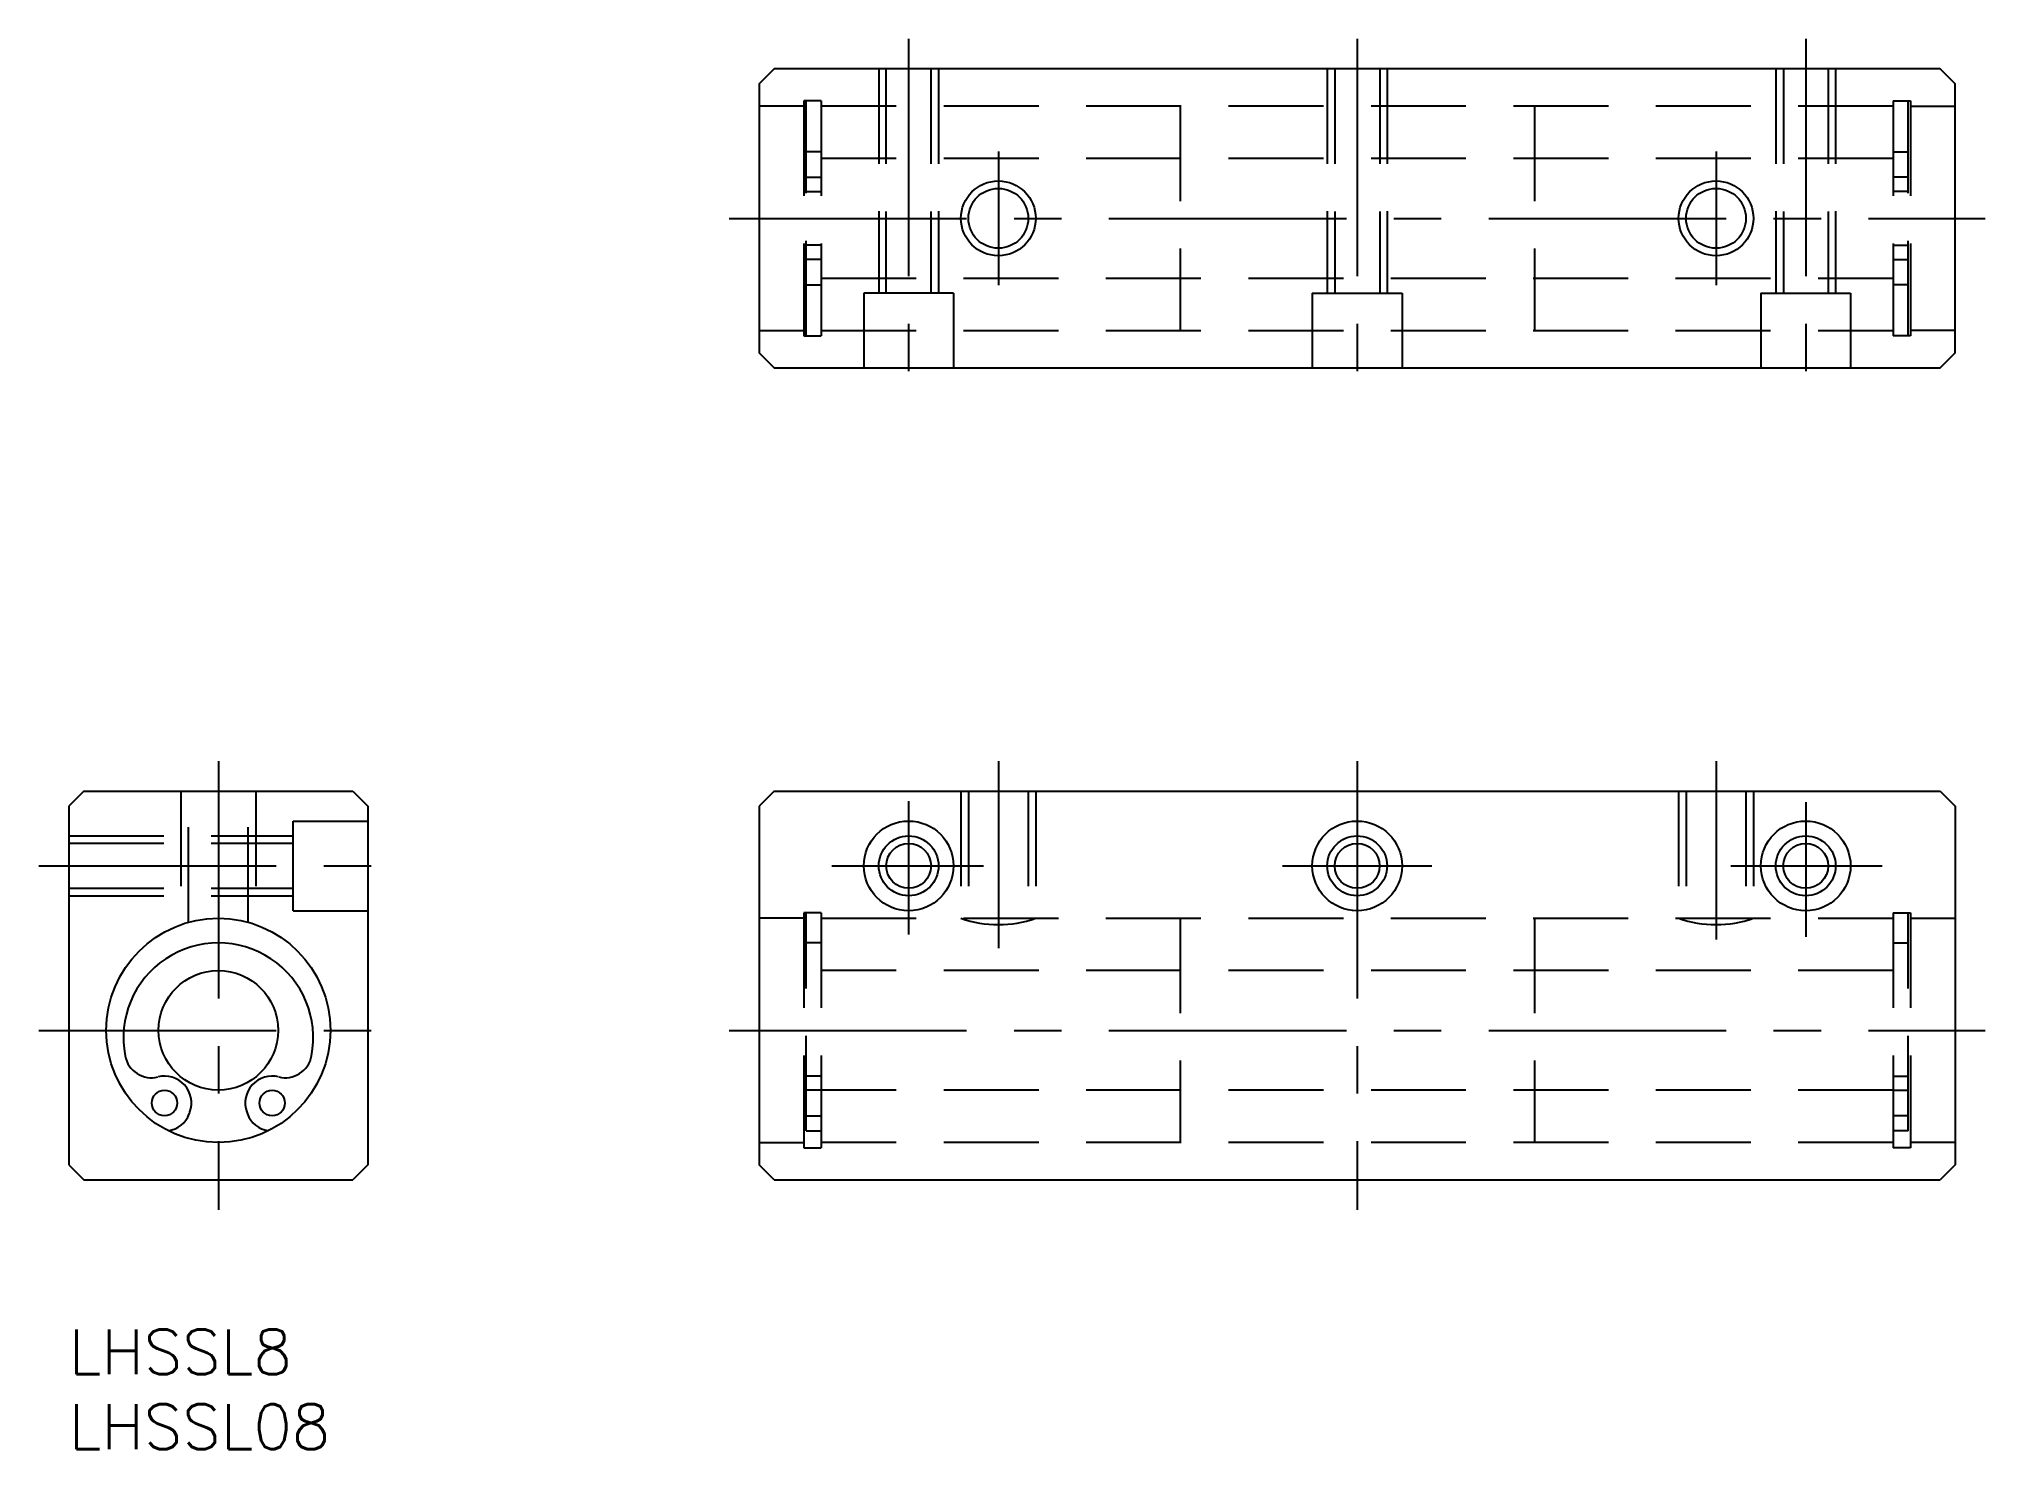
# Model space of a CAD drawing. Extents: x -2 to 128, y -8 to 86.
import ezdxf

# ---------------------------------------------------------------- set-up
doc = ezdxf.new("R2010")
doc.units = 0
doc.header["$LTSCALE"] = 0.5
doc.linetypes.add('CENTER', pattern=[50.8, 31.75, -6.35, 6.35, -6.35])
doc.linetypes.add('DASHED', pattern=[19.05, 12.7, -6.35])
for name, color, linetype in [('MSM_CENTER', 1, 'CENTER'), ('MSM_CONTINUOUS', 7, 'CONTINUOUS'), ('MSM_DASHED', 4, 'DASHED'), ('MSM_NARROW', 5, 'CONTINUOUS'), ('MSM_PART_NUMBER', 7, 'CONTINUOUS')]:
    doc.layers.add(name, color=color, linetype=linetype)
doc.styles.get("Standard").update_dxf_attribs({"font": 'txt.shx', "height": 3, "bigfont": 'bigfont.shx'})

# ---------------------------------------------------------------- blocks, each defined once
blk = doc.blocks.new('*U12')
at = {"layer": 'MSM_PART_NUMBER'}
blk.add_text('LHSSL8', height=3, dxfattribs=at).set_placement((0, -3))
blk = doc.blocks.new('*U13')
at = {"layer": 'MSM_PART_NUMBER'}
blk.add_text('LHSSL08', height=3, dxfattribs=at).set_placement((0, -8))

msp = doc.modelspace()

# ---------------------------------------------------------------- linework, layer by layer
at = {"layer": 'MSM_CENTER'}
for p, q in [((56.17, 86.3), (56.17, 62.3)), ((86.17, 86.3), (86.17, 62.3)), ((116.17, 86.3), (116.17, 62.3)), ((62.17, 78.76), (62.17, 69.84)), ((110.17, 78.76), (110.17, 69.84)), ((44.17, 74.3), (128.17, 74.3)), ((10, 38), (10, 8)), ((62.17, 38), (62.17, 25.5)), ((86.17, 38), (86.17, 8)), ((110.17, 38), (110.17, 26.08)), ((56.17, 35.33), (56.17, 26.42)), ((116.17, 35.25), (116.17, 26.25)), ((-2, 31), (22, 31)), ((51.04, 31), (61.17, 31)), ((81.17, 31), (91.17, 31)), ((111.17, 31), (121.29, 31)), ((-2, 20), (22, 20)), ((44.17, 20), (128.17, 20))]:
    msp.add_line(p, q, dxfattribs=at)
at = {"layer": 'MSM_CONTINUOUS'}
for p, q in [((1, 36), (0, 35)), ((1, 36), (19, 36)), ((19, 36), (20, 35)), ((47.17, 36), (46.17, 35)), ((47.17, 36), (125.17, 36)), ((125.17, 36), (126.17, 35)), ((0, 35), (0, 11)), ((20, 35), (20, 11)), ((46.17, 35), (46.17, 11)), ((126.17, 35), (126.17, 11)), ((20, 23), (20, 23)), ((8.06, 14.42), (8.1, 14.55)), ((11.9, 14.55), (11.94, 14.42)), ((0, 11), (1, 10)), ((20, 11), (19, 10)), ((47.17, 10), (46.17, 11)), ((126.17, 11), (125.17, 10)), ((1, 10), (19, 10)), ((47.17, 10), (125.17, 10))]:
    msp.add_line(p, q, dxfattribs=at)
msp.add_lwpolyline([(47.17, 64.3), (125.17, 64.3), (126.17, 65.3), (126.17, 83.3), (125.17, 84.3), (47.17, 84.3), (46.17, 83.3), (46.17, 65.3)], close=True, dxfattribs=at)
for centre, radius in [((62.17, 74.3), 2), ((110.17, 74.3), 2), ((56.17, 31), 3), ((86.17, 31), 3), ((116.17, 31), 3), ((56.17, 31), 1.5), ((86.17, 31), 1.5), ((116.17, 31), 1.5), ((10, 20), 7.5), ((10, 20), 4), ((6.4, 15.14), 0.85), ((13.6, 15.14), 0.85)]:
    msp.add_circle(centre, radius, dxfattribs=at)
for centre, radius, start, end in [((10, 19.5), 6.35, 349.0002, 190.9998), ((5.53, 18.63), 1.8, 190.9998, 283.926), ((14.47, 18.63), 1.8, 256.074, 349.0002), ((6.4, 15.14), 1.8, 340.7932, 103.926), ((13.6, 15.14), 1.8, 76.074, 199.2068), ((6.45, 14.98), 1.7, 276.7531, 340.7932), ((13.55, 14.98), 1.7, 199.2068, 263.2469)]:
    msp.add_arc(centre, radius, start, end, dxfattribs=at)
at = {"layer": 'MSM_DASHED'}
for p, q in [((54.17, 84.3), (54.17, 69.29)), ((54.65, 84.29), (54.65, 69.29)), ((57.65, 84.29), (57.65, 69.29)), ((58.17, 84.3), (58.17, 69.29)), ((84.17, 84.3), (84.17, 69.29)), ((84.68, 84.29), (84.68, 69.29)), ((87.68, 84.29), (87.68, 69.29)), ((88.17, 84.3), (88.17, 69.29)), ((114.17, 84.3), (114.17, 69.29)), ((114.68, 84.29), (114.68, 69.29)), ((117.68, 84.29), (117.68, 69.29)), ((118.17, 84.3), (118.17, 69.29)), ((49.17, 82.15), (49.17, 66.45)), ((50.32, 82.15), (49.17, 82.15)), ((49.32, 66.45), (49.32, 82.15)), ((50.32, 82.15), (50.32, 66.45)), ((122.02, 82.15), (122.02, 66.45)), ((122.02, 82.15), (123.17, 82.15)), ((123.02, 66.45), (123.02, 82.15)), ((123.17, 82.15), (123.17, 66.45)), ((49.17, 81.8), (46.17, 81.8)), ((122.02, 81.8), (50.32, 81.8)), ((74.32, 81.8), (74.32, 66.8)), ((98.02, 81.8), (98.02, 66.8)), ((123.17, 81.8), (126.17, 81.8)), ((50.32, 78.75), (49.32, 78.75)), ((122.02, 78.3), (50.32, 78.3)), ((122.02, 78.75), (123.02, 78.75)), ((49.32, 77.05), (50.32, 77.05)), ((123.02, 77.05), (122.02, 77.05)), ((49.32, 76.1), (50.32, 76.1)), ((123.02, 76.1), (122.02, 76.1)), ((50.32, 72.5), (49.32, 72.5)), ((122.02, 72.5), (123.02, 72.5)), ((50.32, 71.55), (49.32, 71.55)), ((50.32, 70.3), (122.02, 70.3)), ((122.02, 71.55), (123.02, 71.55)), ((49.32, 69.85), (50.32, 69.85)), ((59.17, 69.3), (53.17, 69.3)), ((53.17, 69.3), (53.17, 64.3)), ((59.17, 69.3), (59.17, 64.3)), ((83.17, 69.3), (89.17, 69.3)), ((83.17, 69.3), (83.17, 64.3)), ((89.17, 69.3), (89.17, 64.3)), ((113.17, 69.3), (113.17, 64.3)), ((113.17, 69.3), (119.17, 69.3)), ((119.17, 69.3), (119.17, 64.3)), ((123.02, 69.85), (122.02, 69.85)), ((46.17, 66.8), (49.17, 66.8)), ((49.17, 66.45), (50.32, 66.45)), ((50.32, 66.8), (122.02, 66.8)), ((123.17, 66.45), (122.02, 66.45)), ((126.17, 66.8), (123.17, 66.8)), ((7.5, 36), (7.5, 27.07)), ((8, 27.23), (8, 36)), ((12, 27.23), (12, 36)), ((12.5, 36), (12.5, 27.07)), ((59.67, 36), (59.67, 27.5)), ((60.17, 36), (60.17, 27.34)), ((64.17, 36), (64.17, 27.34)), ((64.67, 36), (64.67, 27.5)), ((107.67, 36), (107.67, 27.5)), ((108.17, 36), (108.17, 27.34)), ((112.17, 36), (112.17, 27.34)), ((112.67, 36), (112.67, 27.5)), ((15, 28), (15, 34)), ((15, 34), (20, 34)), ((0, 33), (15, 33)), ((0, 32.51), (15, 32.51)), ((0, 29.51), (15, 29.51)), ((0, 29), (15, 29)), ((15, 28), (20, 28)), ((49.17, 27.5), (46.17, 27.5)), ((50.32, 27.85), (49.17, 27.85)), ((49.17, 27.85), (49.17, 12.15)), ((49.32, 13.28), (49.32, 27.85)), ((50.32, 27.85), (50.32, 12.15)), ((50.32, 27.5), (122.02, 27.5)), ((74.32, 27.5), (74.32, 12.5)), ((98.02, 27.5), (98.02, 12.5)), ((122.02, 27.85), (123.17, 27.85)), ((122.02, 27.85), (122.02, 12.15)), ((123.02, 13.28), (123.02, 27.85)), ((123.17, 27.85), (123.17, 12.15)), ((123.17, 27.5), (126.17, 27.5)), ((50.32, 25.85), (49.32, 25.85)), ((122.02, 25.85), (123.02, 25.85)), ((122.02, 24), (50.32, 24)), ((50.32, 16.94), (49.32, 16.94)), ((122.02, 16.94), (123.02, 16.94)), ((50.32, 15.99), (49.32, 15.99)), ((122.02, 16), (50.32, 16)), ((122.02, 15.99), (123.02, 15.99)), ((49.32, 14.29), (50.32, 14.29)), ((49.32, 13.28), (50.32, 13.28)), ((123.02, 14.29), (122.02, 14.29)), ((123.02, 13.28), (122.02, 13.28)), ((46.17, 12.5), (49.17, 12.5)), ((49.17, 12.15), (50.32, 12.15)), ((122.02, 12.5), (50.32, 12.5)), ((123.17, 12.15), (122.02, 12.15)), ((126.17, 12.5), (123.17, 12.5))]:
    msp.add_line(p, q, dxfattribs=at)
for centre in [(62.17, 34.57), (110.17, 34.57)]:
    msp.add_arc(centre, 7.5, 250.5288, 289.4712, dxfattribs=at)
at = {"layer": 'MSM_NARROW'}
for centre, radius in [((62.17, 74.3), 2.5), ((110.17, 74.3), 2.5), ((56.17, 31), 2), ((86.17, 31), 2), ((116.17, 31), 2)]:
    msp.add_circle(centre, radius, dxfattribs=at)

# ---------------------------------------------------------------- block references
at = {"layer": 'MSM_CONTINUOUS'}
for name in ['*U12', '*U13']:
    msp.add_blockref(name, (0, 0), dxfattribs=at)

doc.saveas('drawing.dxf')
